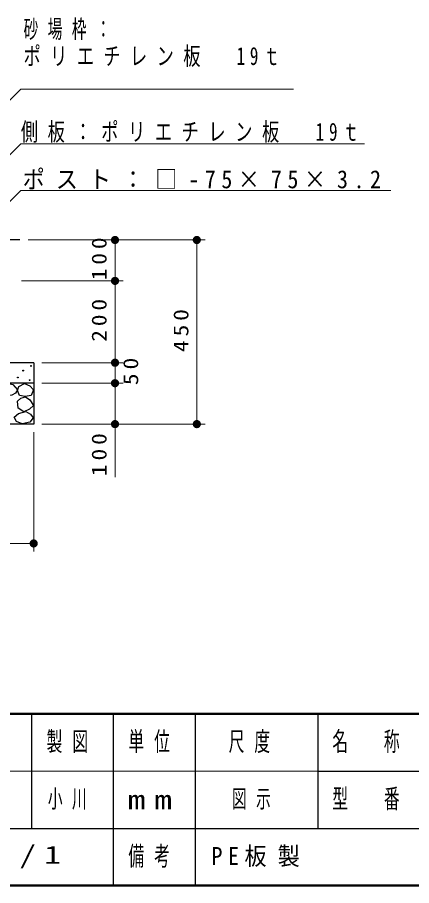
# Model space of a CAD drawing. Units: millimetres on the paper, with parts at other scales. Extents: x -385 to 0, y -19 to 267.
# Drawn here: x -224.2 to -176, y 0 to 106.1 of the extents above; entities that cross this region are included whole.
import ezdxf

# ---------------------------------------------------------------- set-up
doc = ezdxf.new("R2010")
doc.units = ezdxf.units.MM
doc.layers.add('LY_1', color=7, linetype='Continuous', lineweight=13)
doc.layers.add('LY_2', color=7, linetype='Continuous', lineweight=13)
doc.styles.add('ＭＳ ゴシック', font='')
doc.styles.get('ＭＳ ゴシック').set_extended_font_data('MS Gothic')

# ---------------------------------------------------------------- blocks, each defined once
blk = doc.blocks.new('filled_dot')
at = {"color": 0, "linetype": 'Continuous', "lineweight": -2, "const_width": 1.25}
blk.add_lwpolyline([(-0.625, 0, 1), (0.625, 0, 1)], format="xyb", close=True, dxfattribs=at)

msp = doc.modelspace()

# ---------------------------------------------------------------- linework, layer by layer
at = {"layer": 'LY_1'}
for p, q in [((-223.799, 97.326), (-232.23, 88.895)), ((-223.799, 97.326), (-190.471, 97.326)), ((-223.799, 90.629), (-231.665, 82.763)), ((-223.799, 90.629), (-181.799, 90.629)), ((-223.799, 84.935), (-230.627, 78.107)), ((-223.799, 84.935), (-178.581, 84.935)), ((-222.906, 78.895), (-211.29, 78.895)), ((-222.906, 78.895), (-201.29, 78.895)), ((-212.29, 78.895), (-212.29, 73.895)), ((-202.29, 78.895), (-202.29, 56.395)), ((-223.73, 73.895), (-211.29, 73.895)), ((-223.73, 73.895), (-211.29, 73.895)), ((-212.29, 73.895), (-212.29, 63.895)), ((-221.23, 63.895), (-211.29, 63.895)), ((-212.29, 63.895), (-212.29, 61.395)), ((-221.23, 61.395), (-211.29, 61.395)), ((-212.29, 61.395), (-212.29, 49.901)), ((-221.23, 56.395), (-201.29, 56.395)), ((-222.23, 55.395), (-222.23, 40.811)), ((-222.23, 41.811), (-242.23, 41.811))]:
    msp.add_line(p, q, dxfattribs=at)
at = {"layer": 'LY_1', "lineweight": 25}
for p, q in [((-223.906, 78.895), (-230.355, 78.895)), ((-222.23, 63.895), (-242.23, 63.895)), ((-222.23, 63.895), (-222.23, 56.395)), ((-222.23, 61.395), (-242.23, 61.395)), ((-222.23, 56.395), (-242.23, 56.395))]:
    msp.add_line(p, q, dxfattribs=at)
for points in [[(-225.324, 61.369), (-224.797, 61.234), (-224.216, 60.599), (-224.445, 60.18), (-224.903, 59.943), (-225.418, 59.869), (-226.162, 59.937), (-226.729, 60.477), (-226.446, 60.977), (-225.912, 61.288)], [(-223.353, 61.365), (-222.719, 61.064), (-222.244, 60.588), (-222.545, 59.891), (-223.273, 59.749), (-223.97, 59.907), (-224.224, 60.493), (-224.034, 61)], [(-223.226, 59.717), (-222.687, 59.369), (-222.244, 58.687), (-222.751, 58.228), (-223.416, 57.911), (-224.113, 58.355), (-224.192, 59.194), (-223.784, 59.557)], [(-223.185, 57.92), (-222.616, 57.601), (-222.278, 57.179), (-222.682, 56.613), (-223.624, 56.41), (-224.34, 56.729), (-224.613, 57.234), (-224.074, 57.689)]]:
    msp.add_lwpolyline(points, close=True, dxfattribs=at)
for centre in [(-223.511, 62.933), (-222.561, 63.503), (-224.161, 62.093), (-222.719, 61.761)]:
    msp.add_circle(centre, 0.05, dxfattribs=at)
at = {"layer": 'LY_2', "lineweight": 50}
for p, q in [((-385, 21), (0, 21)), ((-385, 0), (0, 0))]:
    msp.add_line(p, q, dxfattribs=at)
at = {"layer": 'LY_2', "lineweight": 25}
for p, q in [((-222.5, 21), (-222.5, 7)), ((-212.5, 21), (-212.5, 0)), ((-202.5, 21), (-202.5, 7)), ((-187.5, 21), (-187.5, 7)), ((-187.5, 14), (-70, 14)), ((-242.5, 7), (0, 7)), ((-202.5, 7), (-202.5, 0))]:
    msp.add_line(p, q, dxfattribs=at)
at = {"layer": 'LY_2'}
msp.add_line((-242.5, 14), (-187.5, 14), dxfattribs=at)

# ---------------------------------------------------------------- block references
at = {"layer": 'LY_1', "xscale": 0.4, "yscale": 0.4}
for p, rotation in [((-212.29, 78.895), 270), ((-202.29, 78.895), 270), ((-212.29, 73.895), 90), ((-212.29, 73.895), 270), ((-212.29, 63.895), 90), ((-212.29, 63.895), 270), ((-212.29, 61.395), 90), ((-212.29, 61.395), 270), ((-212.29, 56.395), 90), ((-202.29, 56.395), 90), ((-222.23, 41.811), 180)]:
    msp.add_blockref('filled_dot', p, dxfattribs=dict(at, rotation=rotation))

# ---------------------------------------------------------------- texts
at = {"layer": 'LY_1', "char_height": 2.199, "style": 'ＭＳ ゴシック'}
for s, insert, attachment_point in [('\\T1.64;\\W0.6;砂場枠：', (-223.471, 105.776), 1), ('\\T1.55;\\W0.7;ポリエチレン板\u300019ｔ', (-223.471, 102.476), 1), ('\\T1.56;\\W0.7;側板：ポリエチレン板\u300019ｔ', (-223.799, 90.779), 7), ('\\T1.5;\\W0.9;ポスト：□-75×75×3.2', (-223.581, 85.085), 7), ('\\T1.64;\\W0.6;小川', (-220.5, 10.5), 4), ('\\T1.64;\\W0.6;図示', (-198, 10.5), 4), ('\\T1.5;\\W1.35;1/1', (-227, 3.5), 4), ('\\T1.5;\\W0.9;PE板製', (-200.5, 3.5), 4)]:
    msp.add_mtext(s, dxfattribs=dict(at, insert=insert, attachment_point=attachment_point))
at = {"layer": 'LY_1', "char_height": 1.833, "rotation": 90, "style": 'ＭＳ ゴシック'}
for s, insert, attachment_point in [('\\T1.33;\\W1.15;100', (-213.29, 76.823), 8), ('\\T1.33;\\W1.15;200', (-213.29, 69.311), 8), ('\\T1.33;\\W1.15;450', (-203.29, 68.06), 8), ('\\T1.34;\\W1.15;50', (-211.29, 63.072), 2), ('\\T1.33;\\W1.15;100', (-213.29, 52.901), 8)]:
    msp.add_mtext(s, dxfattribs=dict(at, insert=insert, attachment_point=attachment_point))
at = {"layer": 'LY_2', "char_height": 2.346, "attachment_point": 5, "style": 'ＭＳ ゴシック'}
for s, insert in [('\\T1.64;\\W0.6;製図', (-217.5, 17.5)), ('\\T1.64;\\W0.6;単位', (-207.5, 17.5)), ('\\T1.64;\\W0.6;尺度', (-195.25, 17.5)), ('\\T1.64;\\W0.6;名\u3000称', (-181, 17.5)), ('\\T1.64;\\W0.6;型\u3000番', (-181, 10.5)), ('\\T1.5;\\W1.35;mm', (-207.5, 10.5)), ('\\T1.64;\\W0.6;備考', (-207.5, 3.5))]:
    msp.add_mtext(s, dxfattribs=dict(at, insert=insert))

doc.saveas('drawing.dxf')
